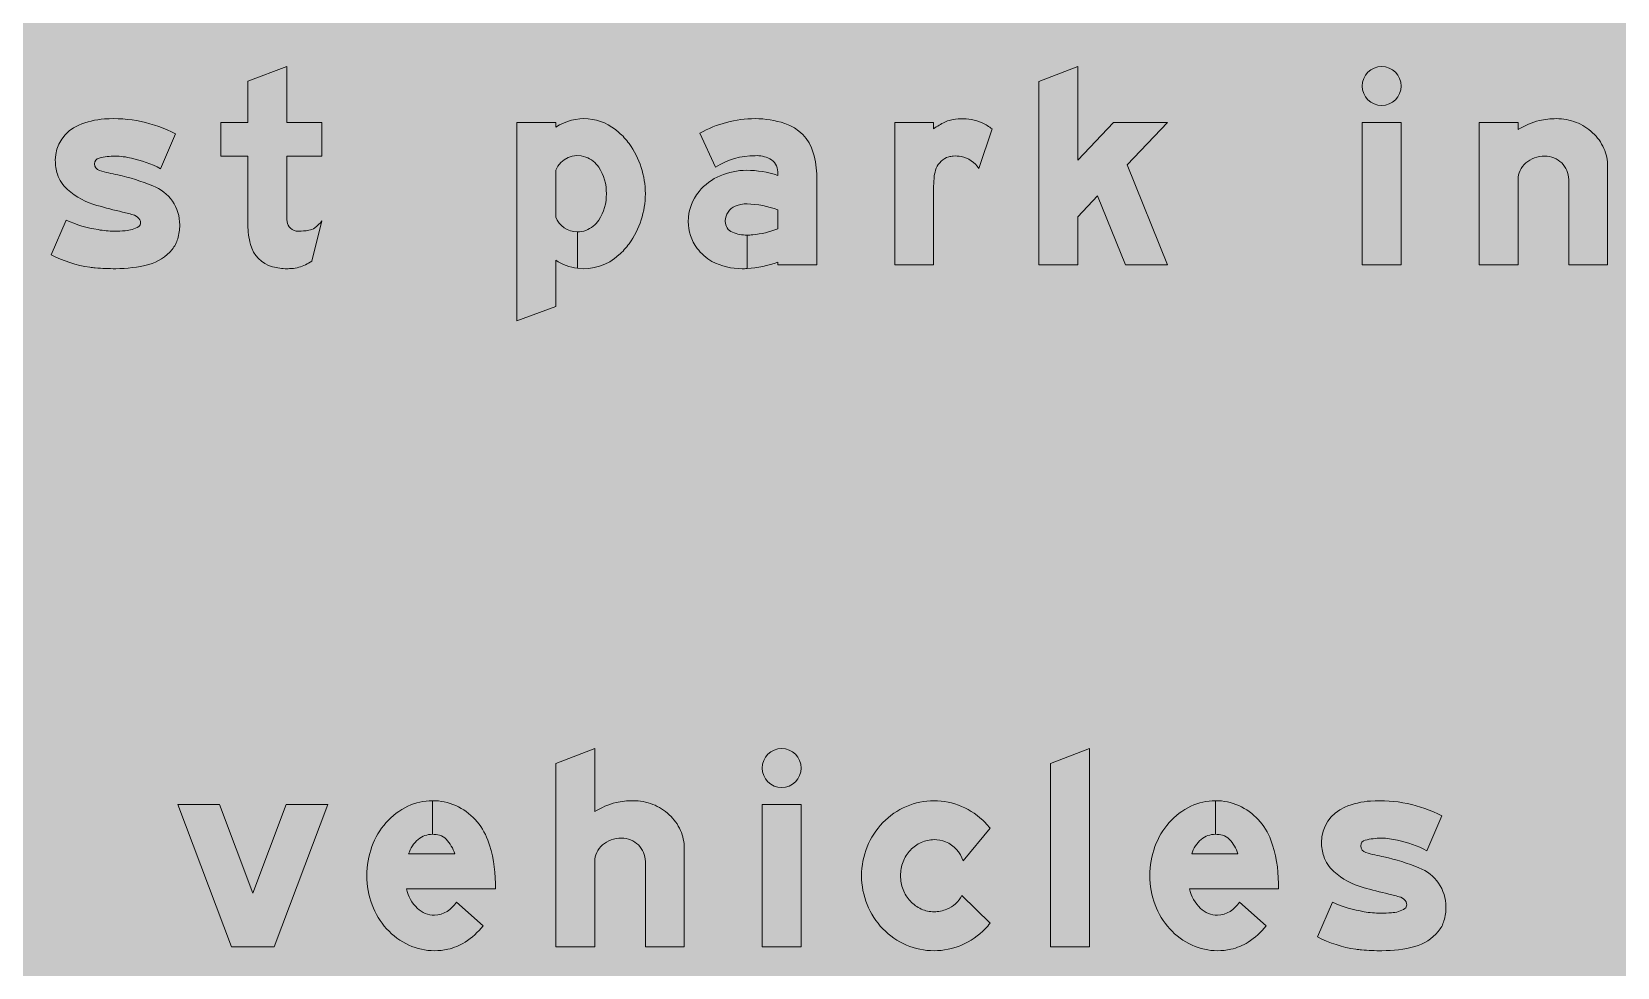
# Model space of a CAD drawing. Header units: millimetres. Extents: x 1969 to 2074, y 2991 to 3097.
# Drawn here: x 2010.91 to 2035.32, y 3027.29 to 3041.69 of the extents above; entities that cross this region are included whole.
import ezdxf

# ---------------------------------------------------------------- set-up
doc = ezdxf.new("R2010")
doc.units = ezdxf.units.MM
doc.layers.add('DIM', color=1, linetype='Continuous')
doc.layers.add('GSCOLORFILL', color=7, linetype='Continuous', lineweight=0)

# ---------------------------------------------------------------- blocks, each defined once
blk = doc.blocks.new('*U400')
at = {"layer": 'GSCOLORFILL', "true_color": 0xf5f5f5, "transparency": 33554687}
blk.add_hatch(color=7, dxfattribs=at).paths.add_polyline_path([(-950.000000000005, -1000), (950.0000000000041, -1000, 0.414213562373095), (1050.000000000004, -900), (1050.000000000004, 900, 0.414213562373095), (950.0000000000041, 1000), (-950.000000000005, 1000, 0.414213562373095), (-1050.000000000005, 900), (-1050.000000000005, -900.0000000000005, 0.414213562373095)])
blk = doc.blocks.new('*U261')
at = {"layer": 'GSCOLORFILL', "linetype": 'Continuous'}
h = blk.add_hatch(color=0, dxfattribs=at)
edge = h.paths.add_edge_path()
edge.add_arc((57.04809869947276, 119.8328805938402), 123.5321927724528, 242.4961932683436, 261.8694965575901)
edge.add_arc((53.71998100542415, 96.53722157130275), 100.0000000000024, 261.8694965575902, 265.1519738482694)
edge.add_arc((66.21862231920029, 241.6474585865565), 245.6474585865565, 265.107608171087, 270.0000000000001)
edge.add_arc((66.21862231920042, 131.9747102902726), 135.9747102902726, 270, 284.4435322635993)
edge.add_arc((87.2590612707279, 46.34088427169955), 47.80953013638941, 285.6226736631587, 320.3523653819187)
edge.add_arc((101.1805741564732, 35.22608435564997), 29.99999999999998, 319.7323865260209, 343.6226527274166)
edge.add_arc((81.80400426282898, 40.92059556639213), 50.19601244732598, 343.6226527274163, 359.9999999999994)
edge.add_arc((89.00001671015495, 40.92059556639154), 43.00000000000001, 1.893539531289907e-14, 69.18818315342611)
edge.add_arc((16.05241641888303, -138.5133822483264), 236.6861660067048, 68.11449460139696, 77.23401985654974)
edge.add_arc((94.51345069635283, 239.4277879376127), 149.4137513972377, 252.5527129735471, 259.9161950224817, ccw=False)
edge.add_arc((51.47063191465703, 103.6643462865297), 6.999999999999889, 179.9999999999987, 255.4747783885001, ccw=False)
edge.add_arc((50.47063191465716, 103.6643462865299), 6.000000000000028, 102.54264727027169, 179.9999999999999, ccw=False)
edge.add_arc((65.64780095031338, 42.10628842555992), 69.40000000000022, 89.99999999999989, 103.73705193554952, ccw=False)
edge.add_arc((65.64780095031372, 45.79820099565288), 65.70808742990727, 75.32981732184709, 90.00000000000023, ccw=False)
edge.add_arc((61.02696965695392, 2.524341248836961), 108.9348976843505, 61.960118961990474, 78.7448742602677, ccw=False)
edge.add_line((112.2357431799014, 98.6725260875295), (127.765396080293, 134.3226644606046))
edge.add_arc((64.10131200426957, 12.89460858794806), 137.105391412052, 62.33221629363134, 93.9600594258144)
edge.add_arc((60.58404460477583, 66.43598350916228), 83.44915727455098, 94.08965739914548, 112.8040930515216)
edge.add_arc((43.43278835085897, 107.2290521135412), 39.19715124941032, 112.8040930515213, 179.9999999999999)
edge.add_arc((51.05550185413682, 107.229052113541), 46.81986475268818, 179.9999999999997, 197.7033940085153)
edge.add_arc((39.79538488486676, 103.6347554354414), 34.99999999999996, 197.7033940085154, 228.9800530521989)
edge.add_arc((67.94885695159381, 135.9988574342928), 77.89583998016634, 228.9800530521987, 254.4046679698572)
edge.add_arc((180.6814777892678, 523.286242251045), 481.25292436943, 253.8732627195755, 257.1126817232802)
edge.add_arc((23.27666724641634, -155.9827217344985), 216.0210395275996, 73.25621887920119, 76.59824136527482, ccw=False)
edge.add_arc((82.13062099668643, 41.27101212237104), 10.18575544192083, 28.380935658022793, 70.61944541562929, ccw=False)
edge.add_arc((84.50556633552358, 43.06024042338811), 7.259455561422927, -6.821210263296962e-13, 24.864253273064094, ccw=False)
edge.add_arc((87.14026439805514, 43.06024042338805), 4.62475749889137, 305.9611071235292, 359.99999999999966, ccw=False)
edge.add_arc((75.22760905289778, 62.12064011164888), 27.09249869824658, 271.5940234921716, 302.6799450747393, ccw=False)
edge.add_arc((64.94135319761187, 148.6960069178715), 114.1922925204953, 270, 275.54791453290073, ccw=False)
edge.add_arc((64.9413531976119, 125.4779451809503), 90.97423078357409, 259.298160210608, 270, ccw=False)
edge.add_arc((65.77137398291288, 153.4567410203305), 118.7013581719851, 244.9593251638854, 261.41282890968307, ccw=False)
edge.add_line((15.52965290039157, 45.91241576539187), (5.684341886080801e-14, 10.2622773923169))
at = {"layer": 'GSCOLORFILL', "color": 0}
blk.add_lwpolyline([(5.684341886080801e-14, 10.2622773923169, 0.0847339050038457), (39.57715238664395, -2.457628793048443, 0.01432348851223868), (45.26867214772892, -3.105015349554833, 0.02135032962812063), (66.21862231920045, -4, 0.06310536671966191), (100.1342132484514, 0.2976259876374812, 0.1527075565803294), (124.071588358597, 15.83532705228083, 0.1046201662672657), (129.9633399784606, 26.76721967789148, 0.07158154296650225), (132.000016710155, 40.92059556639155, 0.3114087542038766), (104.2779062178993, 81.11494955036741, 0.03981245015694775), (68.35282961608164, 92.32207421006899, -0.03214031166382581), (49.71498880493823, 96.88808498170275, -0.3417662096246649), (44.47063191465713, 103.6643462865299, -0.3514561393354569), (49.16763444178665, 109.5211540847843, -0.06001108108311035), (65.64780095031347, 111.5062884255601, -0.06409831628663638), (82.28867201293883, 109.3641837535197, -0.07336853364636661), (112.2357431799014, 98.6725260875295), (127.765396080293, 134.3226644606046, 0.138885296741723), (54.63266828484393, 149.6726519295844, 0.0818391088294697), (28.24069999400078, 143.362376309172, 0.3018983132132873), (4.235637101448646, 107.2290521135412, 0.07739963479117314), (6.452863445709056, 92.99162318599028, 0.1373237408913014), (16.82412420338716, 77.22791573994759, 0.1113931483884311), (47.00723421257834, 60.97079386290355, 0.01413557325089771), (73.34554027579202, 54.15579799035581, -0.01458335771775569), (85.5106722244692, 50.87959514070334, -0.186415696591001), (91.09211770660357, 46.11262245786521, -0.1089184394422165), (91.76502189694651, 43.06024042338802, -0.240258249844662), (89.8560882572728, 39.31688862463122, -0.1364758940213938), (75.9812510998998, 35.03862561162538, -0.02421207337799446), (64.94135319761187, 34.5037143973762, -0.0467295542745229), (48.04760526388586, 36.08604427592016, -0.07191554887824611), (15.52965290039157, 45.91241576539187)], format="xyb", close=True, dxfattribs=at)
blk = doc.blocks.new('*U262')
at = {"layer": 'GSCOLORFILL', "linetype": 'Continuous'}
h = blk.add_hatch(color=0, dxfattribs=at)
edge = h.paths.add_edge_path()
edge.add_line((68, 52.99999999999999), (68, 111.5))
edge.add_line((68, 111.5), (104, 111.5))
edge.add_line((104, 111.5), (104, 146))
edge.add_line((104, 146), (68, 146))
edge.add_line((68, 146), (68, 203.5))
edge.add_line((68, 203.5), (28, 188.3275862068966))
edge.add_line((28, 188.3275862068966), (28, 146))
edge.add_line((28, 146), (0, 146))
edge.add_line((0, 146), (0, 111.5))
edge.add_line((0, 111.5), (28, 111.5))
edge.add_line((28, 111.5), (28, 40.91222565779496))
edge.add_arc((105.6119728999063, 40.91222565779493), 77.61197289990635, 180, 194.8912891711784)
edge.add_arc((62.01507835894704, 29.31908607844212), 32.50000000000001, 194.8912891711785, 254.4117455588816)
edge.add_arc((67.99911414585435, 50.76846925067384), 54.76846925067381, 254.4117455588815, 269.9999999999999)
edge.add_arc((67.99911414585436, 74.87738403534384), 78.87738403534381, 269.9999999999999, 273.6750444684201)
edge.add_arc((70.97179565274702, 28.59536901200752), 32.50000000000014, 273.67504446842, 286.3959137774562)
edge.add_arc((66.71438502593762, 43.06461917661871), 47.58259744113641, 286.3959137774563, 304.2199766953885)
edge.add_line((93.47349185111375, 3.71930457419046), (104, 45.1230310198386))
edge.add_arc((77.67322203170404, 64.75520438853695), 32.84085061886464, 305.21886260935764, 323.28769341919633, ccw=False)
edge.add_arc((87.96206379437113, 50.18003077079084), 14.99999999999994, 279.6926749307471, 305.2188626093572, ccw=False)
edge.add_arc((79.85242513620081, 97.65991957089153), 63.16747948186632, 269.99999999999966, 279.6926749307471, ccw=False)
edge.add_arc((79.85242513620055, 46.53467689908869), 12.04223681006348, 227.9583906473345, 269.9999999999998, ccw=False)
edge.add_arc((79.48930534835361, 46.13198001821947), 11.50000000000001, 189.7433781117018, 227.9583906473347, ccw=False)
edge.add_arc((318.3927246100371, 53.0000000000004), 250.3927246100371, 180.0000000000001, 182.0173209917217, ccw=False)
at = {"layer": 'GSCOLORFILL', "color": 0}
blk.add_lwpolyline([(68, 52.99999999999999), (68, 111.5), (104, 111.5), (104, 146), (68, 146), (68, 203.5), (28, 188.3275862068966), (28, 146), (0, 146), (0, 111.5), (28, 111.5), (28, 40.91222565779496, 0.06506709937490147), (30.6065856351868, 20.96704532054943, 0.2657078142419267), (53.28160140167478, -1.985488351452229, 0.06812167302049194), (67.99911414585432, -3.999999999999972, 0.01603678109164125), (73.0549694018394, -3.837798997471623, 0.05556233446018888), (80.14566944413548, -2.582989502508358, 0.07792932807971858), (93.47349185111375, 3.71930457419046), (104, 45.1230310198386, -0.07900390527946087), (96.61258330922055, 37.92570450929414, -0.1118418647005845), (90.48751418498892, 35.39415574343697, -0.04231750593531342), (79.85242513620051, 34.49244008902522, -0.1855268428217181), (71.78809900688339, 37.59140504424383, -0.1683072020374533), (68.15518566276643, 44.18577063770942, -0.008802450680383007)], format="xyb", close=True, dxfattribs=at)
blk = doc.blocks.new('*U264')
at = {"layer": 'GSCOLORFILL', "linetype": 'Continuous'}
h = blk.add_hatch(color=0, dxfattribs=at)
edge = h.paths.add_edge_path()
edge.add_arc((45.80677982315294, 74.32701415506752), 46.19323120026423, 358.353811366425, 393.8535021597676)
edge.add_arc((60.91561510266509, 84.46194178198404), 28.00000000000004, 33.85350215976774, 69.13242741701937)
edge.add_arc((62.34045196264872, 88.19956668590797), 23.99999999999999, 69.1324274170193, 158.568043919135)
edge.add_line((40, 96.96907101081622), (40, 49.03092898918378))
edge.add_arc((62.34045196264873, 57.800433314092), 23.99999999999999, 201.4319560808649, 270)
edge.add_line((62.34045196264873, 33.80043331409202), (62.34045196264873, -3.574473431724321))
edge.add_arc((69.00257494377648, 48.36448062052214), 52.36448062052215, 236.3677911496907, 262.69067776652605, ccw=False)
edge.add_line((40, 4.765289374724148), (40, -42.75961538461539))
edge.add_line((40, -42.75961538461539), (0, -57.49999999999999))
edge.add_line((0, -57.49999999999999), (0, 146))
edge.add_line((0, 146), (40, 146))
edge.add_line((40, 146), (40, 141.2347106252759))
edge.add_arc((69.0025749437765, 97.63551937947787), 52.36448062052214, 46.93632899857971, 123.6322088503093, ccw=False)
edge.add_arc((63.70470146193474, 87.615712207661), 63.37203257652521, 35.410782097744175, 49.623474417812474, ccw=False)
edge.add_arc((44.51793562419522, 73), 87.48206437580478, 0, 35.93121013899378, ccw=False)
edge.add_arc((44.5179356241952, 73), 87.4820643758048, -35.93121013899378, 0, ccw=False)
edge.add_arc((63.70470146193489, 58.38428779233894), 63.37203257652506, 310.37652558218747, 324.5892179022557, ccw=False)
edge.add_arc((69.00257494377642, 48.36448062052215), 52.3644806205222, 262.70170899991194, 313.06367100142035, ccw=False)
edge.add_line((62.35045196264872, -3.575755136557319), (62.35045196264872, 33.80043539742545))
edge.add_arc((62.34045196264862, 57.80043331409206), 24.00000000000004, 270.0238732421548, 290.8675725829809)
edge.add_arc((60.91561510266511, 61.53805821801595), 28.00000000000001, 290.8675725829806, 326.1464978402322)
edge.add_arc((45.80677982315297, 71.67298584493247), 46.19323120026421, 326.1464978402324, 361.646188633575)
at = {"layer": 'GSCOLORFILL', "color": 0}
blk.add_lwpolyline([(91.98094621685533, 72.99999999999997, 0.1561474372907178), (84.16862514632328, 100.0599392146525, 0.155160827510034), (70.88947312255061, 110.6253161094512, 0.411331395663587), (40, 96.96907101081622), (40, 49.03092898918378, 0.3084429755062391), (62.34045196264873, 33.80043331409202), (62.34045196264873, -3.574473431724321, -0.1153629858599817), (40, 4.765289374724148), (40, -42.75961538461539), (0, -57.49999999999999), (0, 146), (40, 146), (40, 141.2347106252759, -0.3477275210567032), (104.7576009987296, 135.892766306912, -0.06209419030842191), (115.3540975280471, 124.3356577262212, -0.1580767730378781), (132, 73, -0.1580767730378781), (115.3540975280471, 21.66434227377882, -0.062094190308422), (104.7576009987296, 10.10723369308805, -0.2233522246381115), (62.35045196264872, -3.575755136557319), (62.35045196264872, 33.80043539742545, 0.09119938616970456), (70.88947312255061, 35.37468389054882, 0.155160827510034), (84.16862514632328, 45.94006078534746, 0.1561474372907175)], format="xyb", close=True, dxfattribs=at)
blk = doc.blocks.new('*U265')
at = {"layer": 'GSCOLORFILL', "linetype": 'Continuous'}
blk.add_hatch(color=0, dxfattribs=at).paths.add_polyline_path([(91.99999999999989, 95.44033577145203), (91.99999999999989, 91.75569963669679, 0.08100507043754805), (59.91953844420409, 96.98738914505502, 0.1014742160753828), (32.92684469106193, 91.45226904517564, 0.1197283995981818), (11.16861765178227, 75.33308504889472, 0.1754854121989099), (0, 44.49098118164371, 0.162185951185596), (9.198205530711505, 16.87991725761773, 0.09962377950152626), (24.24940108183667, 3.435786395090417, 0.1178281433564822), (55.36485303884586, -4.000000000000028, 0.01259221290035344), (60.50437854736413, -3.870543474057882), (60.50437854736418, 30.44590424709844, -0.09643868278043381), (45.49812347970108, 33.36744272502021, -0.3055685730968929), (38, 44.49098118164358, -0.01000308247268235), (38.01449229959674, 45.21530038588774, -0.2881603305628229), (48.24719211376062, 60.13617985242543, -0.1118126494378583), (60.80315011960487, 62.49690242181767, -0.08137338335513948), (92, 56.34782538492402), (92, 36.91597781560395, -0.0720389147267735), (66.20162791964776, 30.85371626019864, -0.03568194688239786), (60.51437854736417, 30.44590549709844), (60.51437854736406, -3.870038894188326, 0.07931235260569526), (92, 2.799999999999983), (92, 0), (132, 0), (132, 90.24413145539907, 0.07131460927379192), (128.4502155484503, 115.0057552505379, 0.247093300969659), (99.29227802593027, 145.1204166717226, 0.07943033779107565), (68.76995305164318, 150.0000000000001, 0.130157360885894), (12.03366872579696, 134.9761925316005), (28.09152440947727, 100.3138559626782, -0.1407932063417405), (68.76995305164307, 112.0000000000001, -0.127608200101516), (83.66512167935822, 108.8781984363012, -0.2849461240288968)])
at = {"layer": 'GSCOLORFILL', "color": 0}
blk.add_lwpolyline([(55.3648530388453, -4.000000000000014, 0.01259221290035482), (60.50437854736413, -3.870543474057854), (60.50437854736418, 30.44590424709844, -0.09643868278043409), (45.49812347970104, 33.36744272502022, -0.3055685730968945), (38, 44.49098118164369, -0.0100030824726959), (38.01449229959678, 45.21530038588883, -0.2881603305628071), (48.24719211376072, 60.13617985242547, -0.1084920170889828), (60.42376644223515, 62.50839828890307, -0.08234480440022278), (92, 56.34782538492404), (92, 36.91597781560394, -0.0720389147267738), (66.20162791964765, 30.8537162601986, -0.03568194688239714), (60.51437854736417, 30.44590549709845), (60.51437854736406, -3.870038894188326, 0.07931235260569527), (92, 2.799999999999986), (92, 0), (132, 0), (132, 90.24413145539917, 0.0713146092737911), (128.4502155484504, 115.0057552505377, 0.2470933009696595), (99.29227802593039, 145.1204166717225, 0.07943033779107607), (68.76995305164314, 150.0000000000001, 0.1301573608858939), (12.03366872579696, 134.9761925316005), (28.09152440947727, 100.3138559626782, -0.1407932063417409), (68.7699530516432, 112.0000000000001, -0.1276082001015154), (83.66512167935826, 108.8781984363012, -0.2849461240288967), (91.99999999999989, 95.44033577145198), (91.99999999999989, 91.7556996366968, 0.0810050704375488), (59.91953844420379, 96.98738914505503, 0.1014742160753588), (32.92684469106766, 91.45226904517807, 0.1197283995982114), (11.16861765178197, 75.33308504889436, 0.1754854121989074), (0, 44.49098118164371, 0.1621859511855917), (9.19820553071105, 16.87991725761833, 0.0996237795015298), (24.24940108183662, 3.435786395090425, 0.1178281433564803)], format="xyb", close=True, dxfattribs=at)
blk = doc.blocks.new('*U266')
at = {"layer": 'GSCOLORFILL', "linetype": 'Continuous'}
h = blk.add_hatch(color=0, dxfattribs=at)
edge = h.paths.add_edge_path()
edge.add_arc((62.34939213927608, 79.6854098176108), 32.00000000000017, 79.18246767352575, 93.8556250591469)
edge.add_arc((61.63370283579749, 90.30471540881575), 21.35660475137249, 93.85562505914676, 106.8366272197322)
edge.add_arc((61.24077079005933, 91.6031686651475), 19.99999999999997, 106.8366272197323, 158.1191728451246)
edge.add_arc((71.65289149145738, 87.4215696900377), 31.2204290242896, 158.1191728451244, 173.0836916735146)
edge.add_arc((124.7709534774721, 80.62591342850244), 84.77100697890104, 172.847292452201, 179.93562804887)
edge.add_line((40, 80.72115384615384), (40, 0))
edge.add_line((40, 0), (0, 0))
edge.add_line((0, 0), (0, 146))
edge.add_line((0, 146), (40, 146))
edge.add_line((40, 146), (40, 139.4741517586929))
edge.add_arc((80.20100428125309, 86.17638380713848), 66.75906540567411, 115.41999205079091, 127.02622125869931, ccw=False)
edge.add_arc((64.42216422748476, 119.3766412768664), 29.99999999999999, 103.83237165386458, 115.4199920507906, ccw=False)
edge.add_arc((69.56115049428412, 98.50534936501198), 51.49465063498803, 79.69148826116168, 103.83237165386458, ccw=False)
edge.add_arc((70.72335768463735, 104.8951663668707), 44.99999999999991, 64.9550848169091, 79.69148826116168, ccw=False)
edge.add_arc((66.12650663724236, 95.0573295974977), 55.8588246073303, 52.669442036432486, 64.95508481690922, ccw=False)
edge.add_line((100, 139.4734835723265), (86.44384074260017, 98.8029509025588))
edge.add_arc((63.19046988328277, 84.08717555524916), 27.51859917207702, 32.32746235299488, 79.18246767352575)
at = {"layer": 'GSCOLORFILL', "color": 0}
blk.add_lwpolyline([(68.35521238202534, 111.1167655505695, 0.06411134923532956), (60.19762973862049, 111.6129828317178, 0.05670095452127784), (55.44789640508208, 110.7458593422669, 0.2275732212208249), (42.68155049846757, 99.0567142756719, 0.06538798349459168), (40.6596501983656, 91.1811152222656, 0.03093856440725937), (40, 80.72115384615384), (40, 0), (0, 0), (0, 146), (40, 146), (40, 139.4741517586929, -0.05068506447739766), (51.54465506371872, 146.4722084002377, -0.05060365996564109), (57.24970115181003, 148.5066219398892, -0.1057257860161052), (78.77603464991518, 149.1687972739115, -0.06438845141651094), (89.77314480369034, 145.6640958440934, -0.05365763651898708), (100, 139.4734835723265), (86.44384074260017, 98.8029509025588, 0.2073403558268148)], format="xyb", close=True, dxfattribs=at)
blk = doc.blocks.new('*U267')
at = {"layer": 'GSCOLORFILL', "linetype": 'Continuous'}
blk.add_hatch(color=0, dxfattribs=at).paths.add_polyline_path([(90.67667566303874, 102.6105590409248), (132, 146), (76.76187473197388, 146), (40, 107.4000756516775), (40, 203.4999790823973), (0, 188.0614180476359), (0, 0), (40, 0), (40, 49.40011041501656), (60.37012409718483, 70.78871626958689), (88.87815591327308, 0), (132, 0)])
at = {"layer": 'GSCOLORFILL', "color": 0}
blk.add_lwpolyline([(90.67667566303874, 102.6105590409248), (132, 146), (76.76187473197388, 146), (40, 107.4000756516775), (40, 203.4999790823973), (0, 188.0614180476359), (0, 0), (40, 0), (40, 49.40011041501656), (60.37012409718483, 70.78871626958689), (88.87815591327308, 0), (132, 0)], close=True, dxfattribs=at)
blk = doc.blocks.new('*U269')
at = {"layer": 'GSCOLORFILL', "linetype": 'Continuous'}
h = blk.add_hatch(color=0, dxfattribs=at)
edge = h.paths.add_edge_path()
edge.add_arc((20, 183.5), 20, 0, 360)
h.paths.add_polyline_path([(0, 0), (40, 0), (40, 146), (0, 146)])
at = {"layer": 'GSCOLORFILL', "color": 0}
blk.add_lwpolyline([(0, 0), (40, 0), (40, 146), (0, 146)], close=True, dxfattribs=at)
blk.add_circle((20, 183.5), 20, dxfattribs=at)
blk = doc.blocks.new('*U270')
at = {"layer": 'GSCOLORFILL', "linetype": 'Continuous'}
h = blk.add_hatch(color=0, dxfattribs=at)
edge = h.paths.add_edge_path()
edge.add_line((92, 0), (132, 0))
edge.add_line((132, 0), (132, 100.8830320548367))
edge.add_arc((86.07534682756113, 100.8830320548367), 45.92465317243887, 0, 23.93171822373219)
edge.add_arc((82.82425516028829, 99.44019281717665), 49.48153131130479, 23.9317182237323, 46.97501240943514)
edge.add_arc((80.730439071099, 97.19681228199994), 52.55021540077338, 46.97501240943514, 68.86358468613743)
edge.add_arc((79.37453284269009, 93.68953779756492), 56.31046220243508, 68.86358468613724, 90)
edge.add_arc((79.37453284269016, 69.99478146240604), 80.00521853759396, 90.00000000000006, 102.6042796135857)
edge.add_arc((78.69265252470947, 78.028513876337), 72.02451076747664, 103.4695365311017, 122.4942570075609)
edge.add_line((40, 138.7772487758923), (40, 146))
edge.add_line((40, 146), (0, 146))
edge.add_line((0, 146), (0, 0))
edge.add_line((0, 0), (40, 0))
edge.add_line((40, 0), (40, 87.71753286589909))
edge.add_arc((60.83417894850335, 87.71753286589907), 20.83417894850335, 154.5282720028093, 180, ccw=False)
edge.add_arc((64.03048830144326, 86.19490705822675), 24.37462847220524, 131.0076349936261, 154.5282720028095, ccw=False)
edge.add_arc((66.09710507856303, 83.81817613339857), 27.52419269484106, 109.80736038530819, 131.0076349936261, ccw=False)
edge.add_arc((67.43949500252651, 80.09104704004271), 31.48569518587881, 89.99999999999989, 109.80736038530819, ccw=False)
edge.add_arc((67.43949500252654, 86.30962031839455), 25.26712190752697, 68.08082655396481, 90, ccw=False)
edge.add_arc((67.71532962649242, 86.9951175565081), 24.52820973193388, 45.82979570204179, 68.0808265539651, ccw=False)
edge.add_arc((68.14207601105291, 87.43440733147506), 23.91576546252974, 23.092845889367595, 45.82979570204168, ccw=False)
edge.add_arc((68.80608426861333, 87.7175328658991), 23.19391573138667, 0, 23.092845889368277, ccw=False)
edge.add_line((92, 87.7175328658991), (92, 0))
at = {"layer": 'GSCOLORFILL', "color": 0}
blk.add_lwpolyline([(92, 0), (132, 0), (132, 100.8830320548367, 0.1048030179721755), (128.0518361595565, 119.5122594239381, 0.1008855307406956), (116.5863575327339, 135.6139731601839, 0.09579836817007248), (99.67950495013713, 146.2116879931507, 0.09248737428302214), (79.37453284269009, 150, 0.05505205982243612), (61.91610325133973, 148.0719114650645, 0.0832022013956986), (40, 138.7772487758923), (40, 146), (0, 146), (0, 0), (40, 0), (40, 87.71753286589909, -0.1116012735434615), (42.02513207801013, 96.67759805996153, -0.102989975481698), (48.03684201390564, 104.5885415981205, -0.09276840372104511), (56.77029056251172, 109.7139617844638, -0.08664174293623028), (67.43949500252654, 111.5767422259215, -0.09593311806680128), (76.87166745856348, 109.7502169884754, -0.09739464939670303), (84.80639463560613, 104.5885415981205, -0.09953542793436854), (90.14148262972458, 96.81470296034922, -0.1011039461656413), (92, 87.7175328658991)], format="xyb", close=True, dxfattribs=at)
blk = doc.blocks.new('*U249')
at = {"layer": 'DIM', "color": 28, "true_color": 0x0a0a0a}
for name, p, xscale, yscale, zscale in [('*U262', (655.7999999999986, 0), 0.3, 0.3, 0.3), ('*U267', (907.7999999999986, 0), 0.3, 0.3, 0.3), ('*U269', (1007.399999999998, 0), 0.3, 0.3, 0.3), ('*U261', (603.5999999999988, 0), 0.2999999620223798, 0.3, 0.2999999620223798), ('*U264', (746.9999999999986, 0), 0.3000000000000005, 0.3000000000000005, 0.3000000000000005), ('*U265', (799.7999999999986, 0), 0.3, 0.3, 0.3), ('*U266', (863.3999999999985, 0), 0.3, 0.3, 0.3), ('*U270', (1043.399999999998, 0), 0.3, 0.3, 0.3)]:
    blk.add_blockref(name, p, dxfattribs=dict(at, xscale=xscale, yscale=yscale, zscale=zscale))
blk = doc.blocks.new('*U245')
at = {"layer": 'DIM'}
blk.add_blockref('*U249', (159.5999999999999, 0), dxfattribs=at)
blk = doc.blocks.new('*U350')
at = {"layer": 'GSCOLORFILL', "linetype": 'Continuous'}
blk.add_hatch(color=0, dxfattribs=at).paths.add_polyline_path([(42.74411638848363, 146), (-5.684341886080801e-14, 146), (55, 0), (99, 0), (154, 146), (111.2558836115163, 146), (77, 55.0661998676112)])
at = {"layer": 'GSCOLORFILL', "color": 0}
blk.add_lwpolyline([(42.74411638848363, 146), (-5.684341886080801e-14, 146), (55, 0), (99, 0), (154, 146), (111.2558836115163, 146), (77, 55.0661998676112)], close=True, dxfattribs=at)
blk = doc.blocks.new('*U351')
at = {"layer": 'GSCOLORFILL', "linetype": 'Continuous'}
h = blk.add_hatch(color=0, dxfattribs=at)
edge = h.paths.add_edge_path()
edge.add_arc((69.51094197863642, 58.93000642673971), 62.9300064267397, 245.3524198280531, 269.9999999999999, ccw=False)
edge.add_arc((72.63933568098416, 65.74804630435064), 70.43150727187609, 222.073813879283, 245.3524198280533, ccw=False)
edge.add_arc((77.51231266798086, 70.14707514339402), 76.99636518675396, 200.5021246928769, 222.0738138792829, ccw=False)
edge.add_arc((85.14194428798147, 73.00000000000018), 85.14194428798149, 180.0000037301732, 200.5021246928769, ccw=False)
edge.add_arc((87.76867725509986, 72.99998880735697), 87.76867725509987, 160.0694722126277, 179.9999963119301, ccw=False)
edge.add_arc((77.81888288118054, 76.60776129168887), 77.18499026133541, 138.8014776948188, 160.0694722126275, ccw=False)
edge.add_arc((71.47230434682477, 82.1634816811312), 68.75023548491123, 115.32243421330139, 138.8014776948188, ccw=False)
edge.add_arc((67.40488682021514, 90.7594570579587), 59.24052055675507, 90.00000000000011, 115.3224342133012, ccw=False)
edge.add_line((67.4048868202151, 149.9999776147138), (67.40488682021504, 115.5))
edge.add_arc((67.40488682021505, 92.3147617089057), 23.18523829109428, 90.00000000000004, 129.2085956193348)
edge.add_arc((73.06702104089976, 86.30983722453084), 31.42300914462551, 130.2868481129732, 163.077719365007)
edge.add_line((43.00461354202127, 95.45626598523268), (90.38549341939148, 95.45626598523268))
edge.add_arc((52.74761479171672, 83.17935105482259), 39.58955099265591, 18.06555415785629, 43.33061273274367)
edge.add_arc((70.63420727500568, 100.0528755045983), 14.99999999999996, 43.3306127327434, 74.23414554342109)
edge.add_arc((67.40488682021513, 88.6146850335641), 26.88531496643589, 74.23414554342149, 89.97868881919163)
edge.add_line((67.41488682021509, 115.4999981402486), (67.41488682021509, 149.9999767706969))
edge.add_arc((67.40488682021511, 90.75945705795863), 59.24052055675513, 66.24132462757171, 89.99032827881211, ccw=False)
edge.add_arc((65.90311263088859, 88.40713072376718), 61.99999999999999, 19.990107920803098, 65.8469214734098, ccw=False)
edge.add_arc((2.000000000000043, 65.16079346208295), 130, 0, 19.990107920803098, ccw=False)
edge.add_line((132, 65.16079346208295), (132, 59.45626598523268))
edge.add_line((132, 59.45626598523268), (40.72380685113512, 59.45626598523268))
edge.add_arc((79.1502063285293, 67.93769328603152), 39.35127425960962, 192.446693405701, 226.289291064396)
edge.add_arc((69.85773911993658, 58.38709549362954), 26.02674593399157, 226.5475580031422, 269.2365315043568)
edge.add_arc((67.56222244513611, 60.99956596297852), 28.70313368140413, 273.8929323668316, 328.2837947233499)
edge.add_line((91.97890056262634, 45.90997641125676), (119.3616618950978, 21.66751851973623))
edge.add_arc((60.72839463861946, 67.6041252104245), 74.48511168968331, 302.59103158947534, 321.9228496470552, ccw=False)
edge.add_arc((71.2238339754233, 51.18720312719249), 54.99999999999982, 282.4742802128862, 302.59103158947516, ccw=False)
edge.add_arc((69.51094197863644, 58.93000642673961), 62.9300064267396, 269.9999999999999, 282.47428021288624, ccw=False)
at = {"layer": 'GSCOLORFILL', "color": 0}
blk.add_lwpolyline([(69.51094197863631, -3.999999999999993, -0.1079619072312502), (43.2668823086612, 1.733546388479652, -0.1019228298705658), (20.35928353887792, 18.55277784863587, -0.09440319960942407), (5.392958702656699, 43.17970531249913, -0.08969677617579692), (1.70530256582424e-13, 72.99999445693578, -0.08718320545468168), (5.256761353426839, 102.9186191460794, -0.09306643867387995), (19.74243426452929, 127.4472030443272, -0.1028065678962481), (42.06701566231183, 144.3078609652724, -0.1109417910759313), (67.4048868202151, 149.9999776147138), (67.40488682021504, 115.5, 0.1727686174700961), (52.74844151225409, 110.2798357568904, 0.1440615427713923), (43.00461354202127, 95.45626598523268), (90.38549341939148, 95.45626598523268, 0.1106883683500328), (81.54530066298446, 110.3459819880077, 0.1356653380362669), (74.70980871751306, 114.4885768343512, 0.06880680822069957), (67.41488682021509, 115.4999981402486), (67.41488682021509, 149.9999767706969, -0.1039970857664943), (91.27202029761679, 144.9793723604305, -0.2028017523414576), (124.1677153237576, 109.6023205800086, -0.0874451709761443), (132, 65.16079346208295), (132, 59.45626598523268), (40.72380685113512, 59.45626598523268, 0.1487489359934952), (51.95778614312979, 39.49309678132271, 0.1884502669332367), (69.51094197863688, 32.36266013653999, 0.241883257341195), (91.97890056262634, 45.90997641125676), (119.3616618950978, 21.66751851973623, -0.08455159468045045), (100.8489740678881, 4.847683551545018, -0.08800200969828328), (83.10390755337193, -2.514415580091438, -0.05448312901681575)], format="xyb", close=True, dxfattribs=at)
blk = doc.blocks.new('*U352')
at = {"layer": 'GSCOLORFILL', "linetype": 'Continuous'}
h = blk.add_hatch(color=0, dxfattribs=at)
edge = h.paths.add_edge_path()
edge.add_arc((82.82425516028829, 99.44019281717665), 49.48153131130479, 23.9317182237323, 46.97501240943514)
edge.add_arc((80.730439071099, 97.19681228199994), 52.55021540077338, 46.97501240943514, 68.86358468613743)
edge.add_arc((79.37453284269009, 93.68953779756492), 56.31046220243508, 68.86358468613724, 90)
edge.add_arc((79.37453284269013, 69.99478146240578), 80.00521853759422, 90.00000000000004, 102.6042796135857)
edge.add_arc((78.69265252470949, 78.02851387633709), 72.02451076747657, 103.4695365311018, 122.494257007561)
edge.add_line((40, 138.7772487758923), (40, 203.5))
edge.add_line((40, 203.5), (0, 188.061048935149))
edge.add_line((0, 188.061048935149), (0, 0))
edge.add_line((0, 0), (40, 0))
edge.add_line((40, 0), (40, 87.71753286589909))
edge.add_arc((60.83417894850335, 87.71753286589906), 20.83417894850335, 154.5282720028093, 179.9999999999999, ccw=False)
edge.add_arc((64.03048830144324, 86.19490705822675), 24.37462847220523, 131.0076349936261, 154.5282720028095, ccw=False)
edge.add_arc((66.09710507856305, 83.81817613339857), 27.52419269484106, 109.80736038530819, 131.0076349936261, ccw=False)
edge.add_arc((67.43949500252651, 80.09104704004268), 31.48569518587884, 89.99999999999989, 109.8073603853081, ccw=False)
edge.add_arc((67.43949500252654, 86.30962031839455), 25.26712190752697, 68.08082655396481, 90, ccw=False)
edge.add_arc((67.71532962649242, 86.9951175565081), 24.52820973193388, 45.82979570204179, 68.0808265539651, ccw=False)
edge.add_arc((68.14207601105291, 87.43440733147506), 23.91576546252974, 23.092845889367595, 45.82979570204168, ccw=False)
edge.add_arc((68.80608426861333, 87.7175328658991), 23.19391573138667, 0, 23.092845889368277, ccw=False)
edge.add_line((92, 87.7175328658991), (92, 0))
edge.add_line((92, 0), (132, 0))
edge.add_line((132, 0), (132, 100.8830320548367))
edge.add_arc((86.07534682756113, 100.8830320548367), 45.92465317243887, 0, 23.93171822373219)
at = {"layer": 'GSCOLORFILL', "color": 0}
blk.add_lwpolyline([(128.0518361595565, 119.5122594239381, 0.1008855307406956), (116.5863575327339, 135.6139731601839, 0.09579836817007248), (99.67950495013713, 146.2116879931507, 0.09248737428302214), (79.37453284269009, 150, 0.05505205982243612), (61.91610325133968, 148.0719114650645, 0.08320220139569849), (40, 138.7772487758923), (40, 203.5), (0, 188.061048935149), (0, 0), (40, 0), (40, 87.71753286589909, -0.1116012735434615), (42.02513207801013, 96.67759805996153, -0.1029899754816981), (48.03684201390564, 104.5885415981205, -0.0927684037210451), (56.77029056251172, 109.7139617844638, -0.0866417429362302), (67.43949500252654, 111.5767422259215, -0.09593311806680133), (76.87166745856348, 109.7502169884754, -0.09739464939670305), (84.80639463560613, 104.5885415981205, -0.09953542793436852), (90.14148262972458, 96.81470296034922, -0.1011039461656413), (92, 87.7175328658991), (92, 0), (132, 0), (132, 100.8830320548367, 0.1048030179721755)], format="xyb", close=True, dxfattribs=at)
blk = doc.blocks.new('*U353')
at = {"layer": 'GSCOLORFILL', "linetype": 'Continuous'}
h = blk.add_hatch(color=0, dxfattribs=at)
edge = h.paths.add_edge_path()
edge.add_arc((20, 183.5), 20, 0, 360)
h.paths.add_polyline_path([(0, 0), (40, 0), (40, 146), (0, 146)])
at = {"layer": 'GSCOLORFILL', "color": 0}
blk.add_lwpolyline([(0, 0), (40, 0), (40, 146), (0, 146)], close=True, dxfattribs=at)
blk.add_circle((20, 183.5), 20, dxfattribs=at)
blk = doc.blocks.new('*U354')
at = {"layer": 'GSCOLORFILL', "linetype": 'Continuous'}
h = blk.add_hatch(color=0, dxfattribs=at)
edge = h.paths.add_edge_path()
edge.add_arc((74.39842670835138, 67.94425812326142), 71.9442581232614, 246.7952911568045, 270)
edge.add_arc((74.39842670835141, 67.94425812326111), 71.9442581232611, 270, 293.2047088431955)
edge.add_arc((73.34552743470468, 70.40029870193348), 74.6164729732556, 293.2047088431953, 315.9844521129027)
edge.add_arc((71.71142288721677, 71.97919230466164), 76.88874115303908, 315.9844521129027, 321.6376540076017)
edge.add_line((132, 24.25953193479904), (102.8356807511736, 52.79411722431384))
edge.add_arc((78.58940958848643, 63.95626867113757), 26.6922327694104, 289.3607422945651, 335.28027874857236, ccw=False)
edge.add_arc((74.39842670835078, 68.04095367498329), 32.04095367498329, 270, 294.01492164138637, ccw=False)
edge.add_arc((74.3984267083511, 68.04095367498184), 32.04095367498184, 245.9850783586131, 269.9999999999994, ccw=False)
edge.add_arc((75.47025379652406, 70.44663041745966), 34.67460017674323, 222.9132137607023, 245.9850783586127, ccw=False)
edge.add_arc((77.13712080100922, 71.99629534952314), 36.95054108377677, 201.0611490255526, 222.9132137607023, ccw=False)
edge.add_arc((79.74354300202111, 73), 39.74354300202111, 179.9999999999996, 201.0611490255528, ccw=False)
edge.add_arc((79.74354300202017, 72.99999999999993), 39.74354300202017, 158.9388509744457, 179.9999999999995, ccw=False)
edge.add_arc((77.1371208010085, 74.00370465047746), 36.95054108377581, 137.0867862392966, 158.9388509744469, ccw=False)
edge.add_arc((75.4702537965239, 75.55336958254045), 34.67460017674301, 114.01492164138611, 137.0867862392965, ccw=False)
edge.add_arc((74.39842670835114, 77.95904632501865), 32.04095367498135, 89.99999999999949, 114.0149216413862, ccw=False)
edge.add_arc((74.39842670835168, 77.95904632501848), 32.04095367498152, 68.213946170324, 90.00000000000051, ccw=False)
edge.add_arc((75.2353722319962, 79.54549613712138), 30.25777501331029, 16.64454261047598, 68.57064340855561, ccw=False)
edge.add_line((104.225352112676, 88.2123303500209), (132, 121.7404680652009))
edge.add_arc((71.7114228872158, 74.02080769533802), 76.88874115303999, 38.36234599239801, 44.01554788709704)
edge.add_arc((73.3455274347047, 75.59970129806655), 74.61647297325553, 44.01554788709731, 66.79529115680464)
edge.add_arc((74.39842670835141, 78.05574187673945), 71.94425812326055, 66.79529115680423, 89.99999999999997)
edge.add_arc((74.39842670835135, 78.05574187673885), 71.94425812326115, 89.99999999999993, 113.2047088431955)
edge.add_arc((75.45132598199858, 75.5997012980661), 74.61647297325621, 113.2047088431955, 135.9844521129026)
edge.add_arc((77.0854305294824, 74.02080769534196), 76.88874115303395, 135.9844521129026, 158.1877907261089)
edge.add_arc((79.63605542386927, 73), 79.63605542386927, 158.1877907261088, 180)
edge.add_arc((79.63605542386944, 72.99999999999991), 79.63605542386944, 179.9999999999999, 201.812209273891)
edge.add_arc((77.08543052948258, 71.97919230465828), 76.88874115303425, 201.8122092738912, 224.0155478870973)
edge.add_arc((75.45132598199851, 70.40029870193383), 74.6164729732561, 224.0155478870973, 246.7952911568045)
at = {"layer": 'GSCOLORFILL', "color": 0}
blk.add_lwpolyline([(46.05113377971202, 1.820077519458266, 0.1015970540555592), (74.3984267083514, -3.999999999999986, 0.1015970540555594), (102.7457196369907, 1.820077519458266, 0.09972400303016617), (127.0060587434371, 18.55277784863583, 0.02467175061756016), (132, 24.25953193479904), (102.8356807511736, 52.79411722431384, -0.2030867045242404), (87.4382792689608, 38.77348098600692, -0.1051700629001875), (74.39842670835077, 36, -0.1051700629001875), (61.35857414774136, 38.77348098600693, -0.1010114630611207), (50.07506592072735, 46.83704909609799, -0.0956376145263361), (42.65497097108789, 58.71759701381524, -0.0921561639938165), (40, 73.00000000000031, -0.09215616399381873), (42.6549709710882, 87.28240298618533, -0.09563761452633868), (50.07506592072784, 99.16295090390248, -0.1010114630611211), (61.35857414774199, 107.2265190139933, -0.1051700629001887), (74.3984267083514, 110, -0.09534696116052017), (86.2901647294521, 107.7115131007301, -0.2305285838817899), (104.225352112676, 88.2123303500209), (132, 121.7404680652009, 0.02467175061756002), (127.0060587434371, 127.4472221513641, 0.09972400303016603), (102.7457196369908, 144.1799224805417, 0.1015970540555602), (74.39842670835145, 150, 0.1015970540555593), (46.05113377971213, 144.1799224805418, 0.09972400303016526), (21.79079467326582, 127.4472221513642, 0.09718458305680867), (5.701410373911017, 102.5900250897201, 0.0954621245810243), (0, 73.00000000000004, 0.09546212458102418), (5.70141037391096, 43.40997491027998, 0.09718458305680822), (21.79079467326576, 18.55277784863583, 0.09972400303016526)], format="xyb", close=True, dxfattribs=at)
blk = doc.blocks.new('*U355')
at = {"layer": 'GSCOLORFILL', "linetype": 'Continuous'}
blk.add_hatch(color=0, dxfattribs=at).paths.add_polyline_path([(40, 0), (40, 203.5), (0, 188.3275862068966), (0, 0)])
at = {"layer": 'GSCOLORFILL', "color": 0}
blk.add_lwpolyline([(40, 0), (40, 203.5), (0, 188.3275862068966), (0, 0)], close=True, dxfattribs=at)
blk = doc.blocks.new('*U356')
at = {"layer": 'GSCOLORFILL', "linetype": 'Continuous'}
h = blk.add_hatch(color=0, dxfattribs=at)
edge = h.paths.add_edge_path()
edge.add_arc((69.51094197863642, 58.93000642673971), 62.9300064267397, 245.3524198280531, 269.9999999999999, ccw=False)
edge.add_arc((72.63933568098416, 65.74804630435064), 70.43150727187609, 222.073813879283, 245.3524198280533, ccw=False)
edge.add_arc((77.51231266798086, 70.14707514339402), 76.99636518675396, 200.5021246928769, 222.0738138792829, ccw=False)
edge.add_arc((85.14194428798147, 73.00000000000018), 85.14194428798149, 180.0000037301732, 200.5021246928769, ccw=False)
edge.add_arc((87.76867725509986, 72.99998880735697), 87.76867725509987, 160.0694722126277, 179.9999963119301, ccw=False)
edge.add_arc((77.81888288118054, 76.60776129168887), 77.18499026133541, 138.8014776948188, 160.0694722126275, ccw=False)
edge.add_arc((71.47230434682477, 82.1634816811312), 68.75023548491123, 115.32243421330139, 138.8014776948188, ccw=False)
edge.add_arc((67.40488682021514, 90.7594570579587), 59.24052055675507, 90.00000000000011, 115.3224342133012, ccw=False)
edge.add_line((67.4048868202151, 149.9999776147138), (67.40488682021504, 115.5))
edge.add_arc((67.40488682021505, 92.3147617089057), 23.18523829109428, 90.00000000000004, 129.2085956193348)
edge.add_arc((73.06702104089976, 86.30983722453084), 31.42300914462551, 130.2868481129732, 163.077719365007)
edge.add_line((43.00461354202127, 95.45626598523268), (90.38549341939148, 95.45626598523268))
edge.add_arc((52.74761479171672, 83.17935105482259), 39.58955099265591, 18.06555415785629, 43.33061273274367)
edge.add_arc((70.63420727500568, 100.0528755045983), 14.99999999999996, 43.3306127327434, 74.23414554342109)
edge.add_arc((67.40488682021513, 88.6146850335641), 26.88531496643589, 74.23414554342149, 89.97868881919163)
edge.add_line((67.41488682021509, 115.4999981402486), (67.41488682021509, 149.9999767706969))
edge.add_arc((67.40488682021511, 90.75945705795863), 59.24052055675513, 66.24132462757171, 89.99032827881211, ccw=False)
edge.add_arc((65.90311263088859, 88.40713072376718), 61.99999999999999, 19.990107920803098, 65.8469214734098, ccw=False)
edge.add_arc((2.000000000000043, 65.16079346208295), 130, 0, 19.990107920803098, ccw=False)
edge.add_line((132, 65.16079346208295), (132, 59.45626598523268))
edge.add_line((132, 59.45626598523268), (40.72380685113512, 59.45626598523268))
edge.add_arc((79.1502063285293, 67.93769328603152), 39.35127425960962, 192.446693405701, 226.289291064396)
edge.add_arc((69.85773911993658, 58.38709549362954), 26.02674593399157, 226.5475580031422, 269.2365315043568)
edge.add_arc((67.56222244513611, 60.99956596297852), 28.70313368140413, 273.8929323668316, 328.2837947233499)
edge.add_line((91.97890056262634, 45.90997641125676), (119.3616618950978, 21.66751851973623))
edge.add_arc((60.72839463861946, 67.6041252104245), 74.48511168968331, 302.59103158947534, 321.9228496470552, ccw=False)
edge.add_arc((71.2238339754233, 51.18720312719249), 54.99999999999982, 282.4742802128862, 302.59103158947516, ccw=False)
edge.add_arc((69.51094197863644, 58.93000642673961), 62.9300064267396, 269.9999999999999, 282.47428021288624, ccw=False)
at = {"layer": 'GSCOLORFILL', "color": 0}
blk.add_lwpolyline([(69.51094197863631, -3.999999999999993, -0.1079619072312502), (43.2668823086612, 1.733546388479652, -0.1019228298705658), (20.35928353887792, 18.55277784863587, -0.09440319960942407), (5.392958702656699, 43.17970531249913, -0.08969677617579692), (1.70530256582424e-13, 72.99999445693578, -0.08718320545468168), (5.256761353426839, 102.9186191460794, -0.09306643867387995), (19.74243426452929, 127.4472030443272, -0.1028065678962481), (42.06701566231183, 144.3078609652724, -0.1109417910759313), (67.4048868202151, 149.9999776147138), (67.40488682021504, 115.5, 0.1727686174700961), (52.74844151225409, 110.2798357568904, 0.1440615427713923), (43.00461354202127, 95.45626598523268), (90.38549341939148, 95.45626598523268, 0.1106883683500328), (81.54530066298446, 110.3459819880077, 0.1356653380362669), (74.70980871751306, 114.4885768343512, 0.06880680822069957), (67.41488682021509, 115.4999981402486), (67.41488682021509, 149.9999767706969, -0.1039970857664943), (91.27202029761679, 144.9793723604305, -0.2028017523414576), (124.1677153237576, 109.6023205800086, -0.0874451709761443), (132, 65.16079346208295), (132, 59.45626598523268), (40.72380685113512, 59.45626598523268, 0.1487489359934952), (51.95778614312979, 39.49309678132271, 0.1884502669332367), (69.51094197863688, 32.36266013653999, 0.241883257341195), (91.97890056262634, 45.90997641125676), (119.3616618950978, 21.66751851973623, -0.08455159468045045), (100.8489740678881, 4.847683551545018, -0.08800200969828328), (83.10390755337193, -2.514415580091438, -0.05448312901681575)], format="xyb", close=True, dxfattribs=at)
blk = doc.blocks.new('*U357')
at = {"layer": 'GSCOLORFILL', "linetype": 'Continuous'}
h = blk.add_hatch(color=0, dxfattribs=at)
edge = h.paths.add_edge_path()
edge.add_arc((57.04809869947276, 119.8328805938402), 123.5321927724528, 242.4961932683436, 261.8694965575901)
edge.add_arc((53.71998100542415, 96.53722157130275), 100.0000000000024, 261.8694965575902, 265.1519738482694)
edge.add_arc((66.21862231920029, 241.6474585865565), 245.6474585865565, 265.107608171087, 270.0000000000001)
edge.add_arc((66.21862231920042, 131.9747102902726), 135.9747102902726, 270, 284.4435322635993)
edge.add_arc((87.2590612707279, 46.34088427169955), 47.80953013638941, 285.6226736631587, 320.3523653819187)
edge.add_arc((101.1805741564732, 35.22608435564997), 29.99999999999998, 319.7323865260209, 343.6226527274166)
edge.add_arc((81.80400426282898, 40.92059556639213), 50.19601244732598, 343.6226527274163, 359.9999999999994)
edge.add_arc((89.00001671015495, 40.92059556639154), 43.00000000000001, 1.893539531289907e-14, 69.18818315342611)
edge.add_arc((16.05241641888303, -138.5133822483264), 236.6861660067048, 68.11449460139696, 77.23401985654974)
edge.add_arc((94.51345069635283, 239.4277879376127), 149.4137513972377, 252.5527129735471, 259.9161950224817, ccw=False)
edge.add_arc((51.47063191465703, 103.6643462865297), 6.999999999999889, 179.9999999999987, 255.4747783885001, ccw=False)
edge.add_arc((50.47063191465716, 103.6643462865299), 6.000000000000028, 102.54264727027169, 179.9999999999999, ccw=False)
edge.add_arc((65.64780095031338, 42.10628842555992), 69.40000000000022, 89.99999999999989, 103.73705193554952, ccw=False)
edge.add_arc((65.64780095031372, 45.79820099565288), 65.70808742990727, 75.32981732184709, 90.00000000000023, ccw=False)
edge.add_arc((61.02696965695392, 2.524341248836961), 108.9348976843505, 61.960118961990474, 78.7448742602677, ccw=False)
edge.add_line((112.2357431799014, 98.6725260875295), (127.765396080293, 134.3226644606046))
edge.add_arc((64.10131200426957, 12.89460858794806), 137.105391412052, 62.33221629363134, 93.9600594258144)
edge.add_arc((60.58404460477583, 66.43598350916228), 83.44915727455098, 94.08965739914548, 112.8040930515216)
edge.add_arc((43.43278835085897, 107.2290521135412), 39.19715124941032, 112.8040930515213, 179.9999999999999)
edge.add_arc((51.05550185413682, 107.229052113541), 46.81986475268818, 179.9999999999997, 197.7033940085153)
edge.add_arc((39.79538488486676, 103.6347554354414), 34.99999999999996, 197.7033940085154, 228.9800530521989)
edge.add_arc((67.94885695159381, 135.9988574342928), 77.89583998016634, 228.9800530521987, 254.4046679698572)
edge.add_arc((180.6814777892678, 523.286242251045), 481.25292436943, 253.8732627195755, 257.1126817232802)
edge.add_arc((23.27666724641634, -155.9827217344985), 216.0210395275996, 73.25621887920119, 76.59824136527482, ccw=False)
edge.add_arc((82.13062099668643, 41.27101212237104), 10.18575544192083, 28.380935658022793, 70.61944541562929, ccw=False)
edge.add_arc((84.50556633552358, 43.06024042338811), 7.259455561422927, -6.821210263296962e-13, 24.864253273064094, ccw=False)
edge.add_arc((87.14026439805514, 43.06024042338805), 4.62475749889137, 305.9611071235292, 359.99999999999966, ccw=False)
edge.add_arc((75.22760905289778, 62.12064011164888), 27.09249869824658, 271.5940234921716, 302.6799450747393, ccw=False)
edge.add_arc((64.94135319761187, 148.6960069178715), 114.1922925204953, 270, 275.54791453290073, ccw=False)
edge.add_arc((64.9413531976119, 125.4779451809503), 90.97423078357409, 259.298160210608, 270, ccw=False)
edge.add_arc((65.77137398291288, 153.4567410203305), 118.7013581719851, 244.9593251638854, 261.41282890968307, ccw=False)
edge.add_line((15.52965290039157, 45.91241576539187), (5.684341886080801e-14, 10.2622773923169))
at = {"layer": 'GSCOLORFILL', "color": 0}
blk.add_lwpolyline([(5.684341886080801e-14, 10.2622773923169, 0.0847339050038457), (39.57715238664395, -2.457628793048443, 0.01432348851223868), (45.26867214772892, -3.105015349554833, 0.02135032962812063), (66.21862231920045, -4, 0.06310536671966191), (100.1342132484514, 0.2976259876374812, 0.1527075565803294), (124.071588358597, 15.83532705228083, 0.1046201662672657), (129.9633399784606, 26.76721967789148, 0.07158154296650225), (132.000016710155, 40.92059556639155, 0.3114087542038766), (104.2779062178993, 81.11494955036741, 0.03981245015694775), (68.35282961608164, 92.32207421006899, -0.03214031166382581), (49.71498880493823, 96.88808498170275, -0.3417662096246649), (44.47063191465713, 103.6643462865299, -0.3514561393354569), (49.16763444178665, 109.5211540847843, -0.06001108108311035), (65.64780095031347, 111.5062884255601, -0.06409831628663638), (82.28867201293883, 109.3641837535197, -0.07336853364636661), (112.2357431799014, 98.6725260875295), (127.765396080293, 134.3226644606046, 0.138885296741723), (54.63266828484393, 149.6726519295844, 0.0818391088294697), (28.24069999400078, 143.362376309172, 0.3018983132132873), (4.235637101448646, 107.2290521135412, 0.07739963479117314), (6.452863445709056, 92.99162318599028, 0.1373237408913014), (16.82412420338716, 77.22791573994759, 0.1113931483884311), (47.00723421257834, 60.97079386290355, 0.01413557325089771), (73.34554027579202, 54.15579799035581, -0.01458335771775569), (85.5106722244692, 50.87959514070334, -0.186415696591001), (91.09211770660357, 46.11262245786521, -0.1089184394422165), (91.76502189694651, 43.06024042338802, -0.240258249844662), (89.8560882572728, 39.31688862463122, -0.1364758940213938), (75.9812510998998, 35.03862561162538, -0.02421207337799446), (64.94135319761187, 34.5037143973762, -0.0467295542745229), (48.04760526388586, 36.08604427592016, -0.07191554887824611), (15.52965290039157, 45.91241576539187)], format="xyb", close=True, dxfattribs=at)
blk = doc.blocks.new('*U336')
at = {"layer": 'DIM', "color": 28, "true_color": 0x0a0a0a}
for name, p, xscale, yscale, zscale in [('*U352', (758.9999999999991, 0), 0.3, 0.3, 0.3), ('*U353', (822.599999999999, 0), 0.3, 0.3, 0.3), ('*U355', (911.3999999999987, 0), 0.3, 0.3, 0.3), ('*U351', (700.7999999999993, 0), 0.3, 0.3, 0.3), ('*U354', (853.1999999999989, 0), 0.3, 0.3, 0.3), ('*U356', (941.9999999999986, 0), 0.3, 0.3, 0.3), ('*U357', (993.5999999999985, 0), 0.2999999620223792, 0.3, 0.2999999620223792), ('*U350', (642.5999999999992, 0), 0.2999999999999995, 0.2999999999999995, 0.2999999999999995)]:
    blk.add_blockref(name, p, dxfattribs=dict(at, xscale=xscale, yscale=yscale, zscale=zscale))
blk = doc.blocks.new('*U332')
at = {"layer": 'DIM'}
blk.add_blockref('*U336', (149.5999999999999, 0), dxfattribs=at)

msp = doc.modelspace()

# ---------------------------------------------------------------- block references
at = {"xscale": 0.05, "yscale": 0.05, "zscale": 0.05}
msp.add_blockref('*U245', (1973.046129431853, 3038.100439407065), dxfattribs=at)
at = {"layer": 'DIM', "xscale": 0.05, "yscale": 0.05, "zscale": 0.05}
for name, p in [('*U400', (2021.546129431853, 3046.850439407066)), ('*U332', (1973.546129431854, 3027.600439407066))]:
    msp.add_blockref(name, p, dxfattribs=at)

doc.saveas('drawing.dxf')
